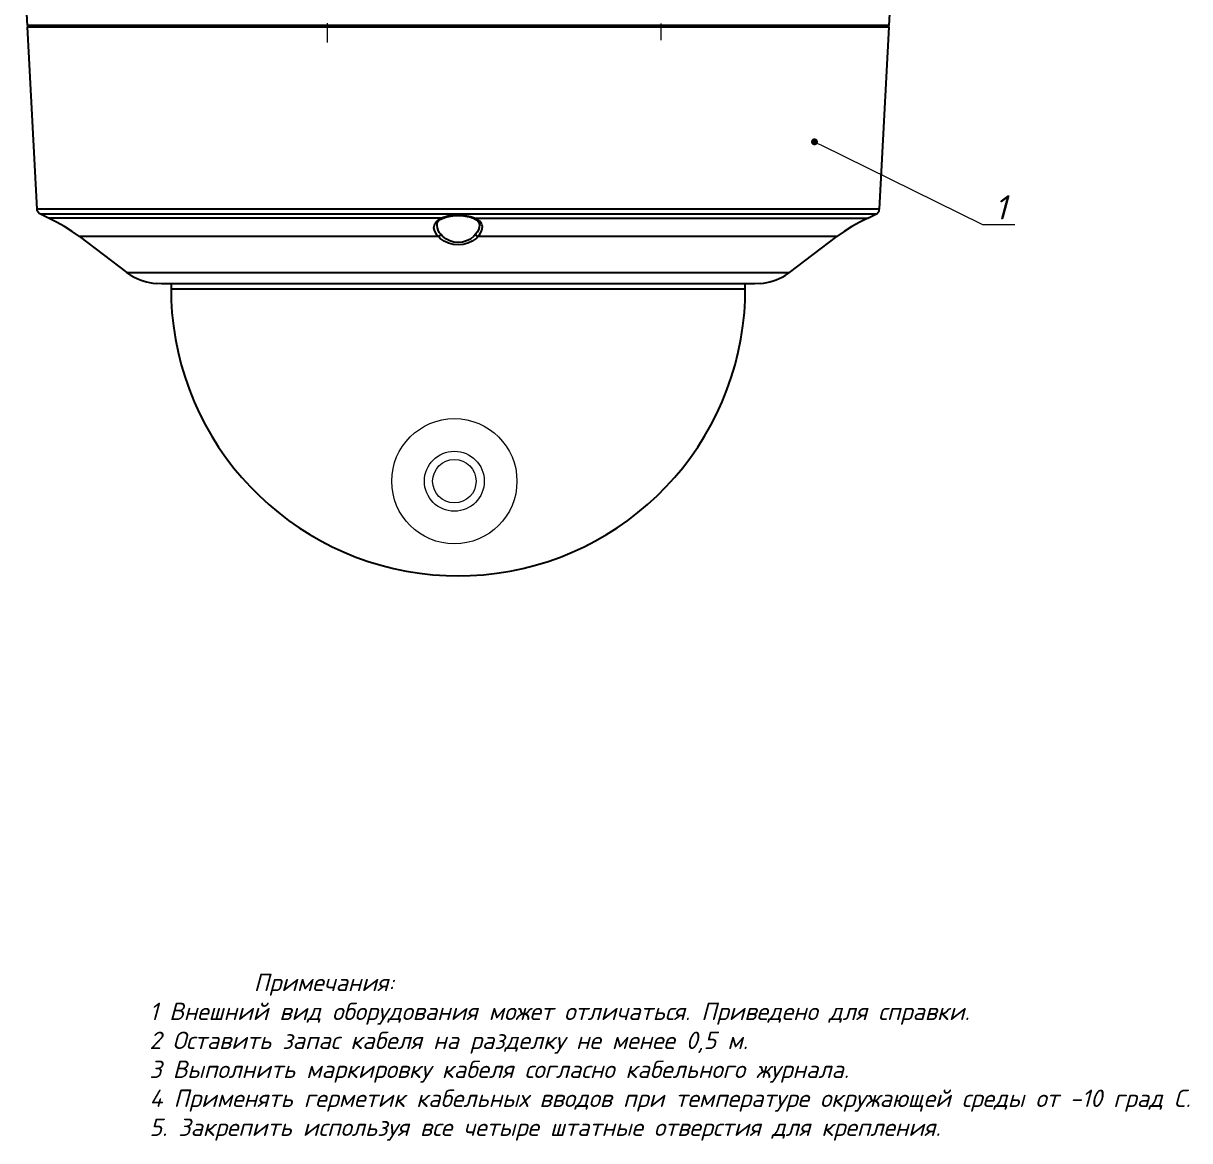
# Model space of a CAD drawing. Extents: x -260425 to 1294666, y -169889 to -2349.
# Drawn here: x 906399 to 923173, y -50571 to -34496 of the extents above; entities that cross this region are included whole.
import ezdxf
from ezdxf import colors
from ezdxf.entities.mleader import LeaderData, LeaderLine
from ezdxf.math import Vec2, Vec3

# ---------------------------------------------------------------- set-up
doc = ezdxf.new("R2010")
doc.units = 0
doc.header["$LTSCALE"] = 100
doc.layers.add('PDF _Геометрия', color=7, linetype='Continuous', lineweight=15)
doc.layers.add('Штампы', color=7, linetype='Continuous')
doc.styles.add('1ISOCPEUR', font='isocpeui.ttf', dxfattribs={"height": 250})

# ---------------------------------------------------------------- blocks, each defined once
blk = doc.blocks.new('_Dot')
at = {"color": 0, "linetype": 'ByBlock', "lineweight": -2}
blk.add_line((-0.5, 0), (-1, 0), dxfattribs=at)
at = {"color": 0, "linetype": 'ByBlock', "const_width": 0.5}
blk.add_lwpolyline([(-0.25, 0, 1), (0.25, 0, 1)], format="xyb", close=True, dxfattribs=at)

msp = doc.modelspace()

# ---------------------------------------------------------------- linework, layer by layer
at = {"color": 0, "lineweight": 0}
msp.add_circle((912597.9, -41084.1), 900.4, dxfattribs=at)
at = {"layer": 'PDF _Геометрия', "lineweight": 25}
for points in [[(906458.9, -34528.3), (906399.4, -33414.7), (918906.4, -33414.7), (918847, -34528.3)], [(906597, -37171.6), (906458.9, -34545.8), (918847, -34545.8), (918708.9, -37171.6)]]:
    msp.add_lwpolyline(points, close=True, dxfattribs=at)
for points in [[(906483.3, -34545.8), (906483.3, -34528.3)], [(918822.5, -34545.8), (918822.5, -34528.3)], [(912833, -37285.3), (912854, -37292.3), (912871.4, -37299.3), (912888.9, -37297.5), (918542.8, -37297.5), (918661.6, -37243.3), (906644.2, -37243.3), (906626.7, -37231.1), (906611, -37213.6), (906600.5, -37194.4), (906597, -37171.6)], [(918661.6, -37243.3), (918680.9, -37231.1), (918694.9, -37213.6), (918705.4, -37194.4), (918708.9, -37171.6)], [(907951.9, -38122.7), (907888.9, -38079), (917416.9, -38079), (918098.7, -37565), (912937.9, -37565), (912964.1, -37531.8), (912985.1, -37496.8), (912997.3, -37456.6), (913000.8, -37414.7), (912995.6, -37395.4), (912988.6, -37376.2), (912964.1, -37344.7), (912936.1, -37322), (912902.9, -37304.5), (912888.9, -37297.5), (912874.9, -37292.3), (912829.5, -37278.3), (912738.6, -37262.6), (912644.2, -37257.3), (912551.5, -37264.3), (912504.3, -37271.3), (912460.6, -37283.5), (912437.9, -37290.5), (912418.6, -37297.5), (906763.1, -37297.5), (906644.2, -37243.3)], [(907207.1, -37565), (907100.5, -37489.8), (906992.1, -37419.9), (906878.4, -37355.2), (906763.1, -37297.5)], [(912425.6, -37559.8), (912402.9, -37531.8), (912381.9, -37503.8), (912366.2, -37472.3), (912354, -37440.9), (912348.7, -37405.9), (912348.7, -37393.7), (912348.7, -37386.7)], [(912373.2, -37336), (912381.9, -37327.2), (912394.2, -37320.2)], [(912395.9, -37308), (912418.6, -37297.5), (912434.4, -37299.3)], [(912957.1, -37377.9), (912957.1, -37384.9), (912958.9, -37388.4), (912958.9, -37393.7), (912958.9, -37395.4), (912953.6, -37432.1), (912943.1, -37468.8), (912925.6, -37502.1), (912902.9, -37531.8)], [(918542.8, -37297.5), (918427.4, -37355.2), (918313.7, -37419.9), (918205.4, -37489.8), (918098.7, -37565)], [(912402.9, -37531.8), (912388.9, -37552.8), (912367.9, -37565), (907207.1, -37565), (907888.9, -38079)], [(912394.2, -37591.2), (912367.9, -37565), (912345.2, -37537), (912326, -37507.3), (912312, -37474.1), (912305, -37440.9), (912306.8, -37418.1)], [(912911.7, -37591.2), (912937.9, -37565), (912916.9, -37552.8), (912902.9, -37531.8), (912880.2, -37559.8)], [(916995.6, -38241.6), (916918.6, -38245.1), (908387.2, -38245.1), (908310.3, -38241.6)], [(917354, -38122.7), (917416.9, -38079)], [(908523.5, -38245.1), (908523.5, -38315), (916782.3, -38315), (916782.3, -38245.1)]]:
    msp.add_lwpolyline(points, dxfattribs=at)
at = {"layer": 'PDF _Геометрия', "lineweight": 13}
for points in [[(910769, -34496.3), (910769, -34506.9)], [(910769, -34511.1), (910769, -34521.7)], [(910769, -34525.9), (910769, -34538.6)], [(910769, -34540.8), (910769, -34553.5)], [(915569.8, -34500.5), (915569.8, -34511.1)], [(915569.8, -34515.4), (915569.8, -34528.1)], [(915569.8, -34530.2), (915569.8, -34542.9)], [(915569.8, -34545), (915569.8, -34557.7)], [(910769, -34555.6), (910769, -34568.3)], [(910769, -34570.4), (910769, -34583.1)], [(910769, -34585.2), (910769, -34597.9)], [(910769, -34600), (910769, -34612.7)], [(910769, -34614.8), (910769, -34627.5)], [(910769, -34629.7), (910769, -34642.4)], [(910769, -34646.6), (910769, -34657.2)], [(910769, -34661.4), (910769, -34672)], [(910769, -34676.2), (910769, -34686.8)], [(910769, -34691), (910769, -34701.6)], [(910769, -34705.9), (910769, -34718.6)], [(910769, -34720.7), (910769, -34733.4)], [(915569.8, -34559.8), (915569.8, -34572.5)], [(915569.8, -34574.6), (915569.8, -34587.3)], [(915569.8, -34589.4), (915569.8, -34602.1)], [(915569.8, -34604.3), (915569.8, -34617)], [(915569.8, -34621.2), (915569.8, -34631.8)], [(915569.8, -34636), (915569.8, -34646.6)], [(915569.8, -34650.8), (915569.8, -34661.4)], [(915569.8, -34665.6), (915569.8, -34676.2)], [(915569.8, -34680.5), (915569.8, -34693.2)], [(915569.8, -34695.3), (915569.8, -34708)], [(915569.8, -34710.1), (915569.8, -34722.8)], [(910769, -34735.5), (910769, -34748.2)], [(910769, -34750.3), (910769, -34763)], [(910769, -34765.1), (910769, -34773.6)], [(915569.8, -34724.9), (915569.8, -34737.6)]]:
    msp.add_lwpolyline(points, dxfattribs=at)
at = {"layer": 'PDF _Геометрия', "lineweight": 25}
msp.add_lwpolyline([(908523.5, -38315), (908527, -38486.3), (908537.5, -38655.9, 0.3783809), (912481.6, -42440.9), (912652.9, -42444.4), (912824.2, -42440.9, 0.3783814), (916768.3, -38655.9), (916778.8, -38486.3), (916782.3, -38315)], format="xyb", dxfattribs=at)
at = {"layer": 'PDF _Геометрия', "lineweight": 13}
for radius in [430.8, 312.2]:
    msp.add_circle((912597.9, -41084.1), radius, dxfattribs=at)
at = {"layer": 'PDF _Геометрия', "lineweight": 25}
for points in [[(912306.8, -37418.1), (912310, -37362.6), (912349.5, -37331.9), (912395.9, -37308)], [(912348.7, -37386.7), (912349.7, -37369.8), (912361.4, -37347.7), (912373.2, -37336)], [(912394.2, -37320.2), (912500.2, -37250.8), (912714.4, -37248), (912833, -37285.3)], [(912871.4, -37299.3), (912905.6, -37312), (912949.1, -37339.1), (912957.1, -37377.9)], [(912880.2, -37559.8), (912754.8, -37681.4), (912551.8, -37679.3), (912425.6, -37559.8)], [(912911.7, -37591.2), (912770.1, -37712.6), (912535.8, -37712.6), (912394.2, -37591.2)], [(907951.9, -38122.7), (908062.4, -38191.5), (908181.3, -38228.1), (908310.3, -38241.6)], [(916995.6, -38241.6), (917126.9, -38228), (917241.3, -38192.2), (917354, -38122.7)]]:
    msp.add_open_spline(points, degree=3, dxfattribs=at)

# ---------------------------------------------------------------- texts
at = {"layer": 'Штампы', "insert": (908213, -50571.1), "char_height": 250, "width": 18000, "attachment_point": 7, "style": '1ISOCPEUR'}
msp.add_mtext('\\pxi6,qj;Примечания:\\P\\pi0,q*;1 Внешний вид оборудования может отличаться. Приведено для справки.\\P2 Оставить запас кабеля на разделку не менее 0,5 м.\\P3 Выполнить маркировку кабеля согласно кабельного журнала.\\P4 Применять герметик кабельных вводов при температуре окружающей среды от -10 град С.\\P5. Закрепить используя все четыре штатные отверстия для крепления. ', dxfattribs=at)

# ---------------------------------------------------------------- leaders
at = {"lineweight": 25}
ml = msp.add_multileader_mtext('Standard', dxfattribs=at)
ml.set_content('1', color=256, style='1ISOCPEUR')
ml.set_leader_properties(lineweight=13)
ml.set_arrow_properties(name='DOT')
ml.build(insert=Vec2(0, 0))
ml.multileader.update_dxf_attribs({"text_left_attachment_type": 6, "text_right_attachment_type": 6, "dogleg_length": 1, "arrow_head_size": 100})
ctx = ml.context
ctx.base_point, ctx.char_height, ctx.arrow_head_size, ctx.landing_gap_size, ctx.plane_origin = Vec3(920291.2, -37388.6), 350, 100, 100, Vec3(919698, -34879.7)
ctx.left_attachment, ctx.right_attachment, ctx.text_align_type = 6, 6, 1
notes = []
notes.append((ctx, [(0, (1, 1, 0), (920191.2, -37388.6), (1, 0), 100, [(0, [(917777.3, -36201.2)], 0, [])])]))
ctx.mtext.insert, ctx.mtext.alignment, ctx.mtext.flow_direction = Vec3(920454.8, -36968.6), 2, 5
for ctx, leaders in notes:
    for number, flags, end, landing, length, lines in leaders:
        leader = LeaderData()
        leader.index, (leader.has_last_leader_line, leader.has_dogleg_vector, leader.attachment_direction) = number, flags
        leader.last_leader_point, leader.dogleg_vector, leader.dogleg_length = Vec3(end), Vec3(landing), length
        for number, points, colour, breaks in lines:
            line = LeaderLine()
            line.index, line.vertices, line.color, line.breaks = number, Vec3.list(points), colors.encode_raw_color(colour), breaks
            leader.lines.append(line)
        ctx.leaders.append(leader)

doc.saveas('drawing.dxf')
